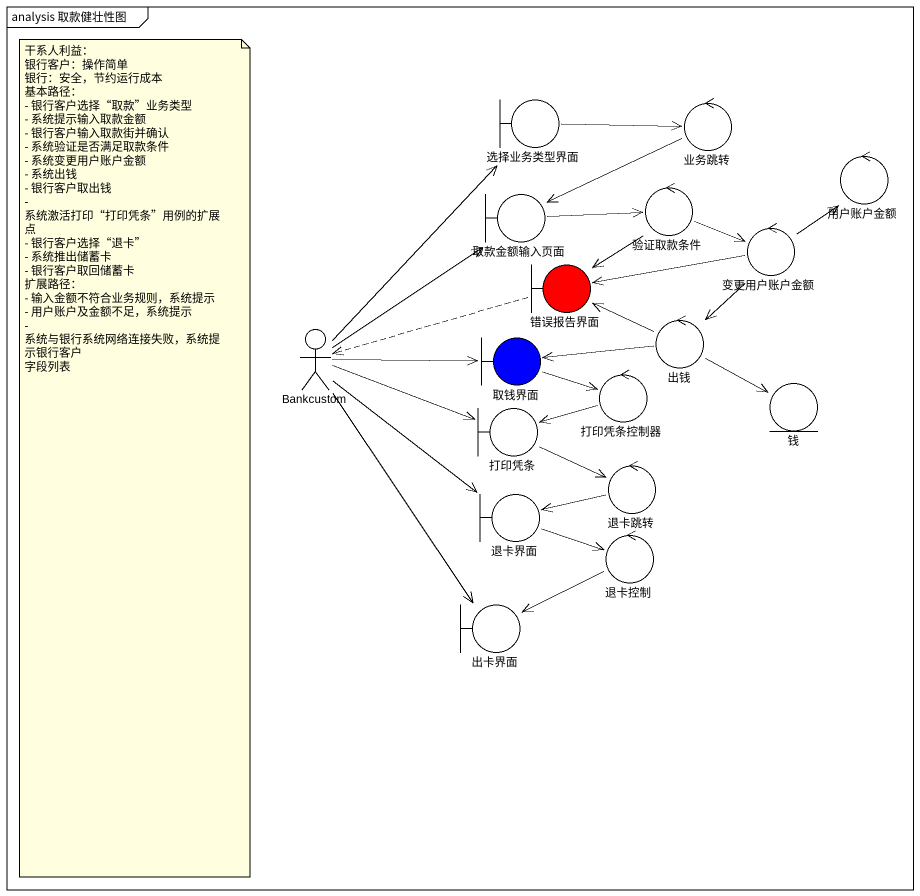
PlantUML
@startuml
mainframe analysis 取款健壮性图
boundary 选择业务类型界面
control 业务跳转
control 用户账户金额
boundary 取款金额输入页面
control 验证取款条件
boundary 错误报告界面 #FF0000
control 变更用户账户金额
control 出钱
actor Bankcustom
boundary 取钱界面 #0000FF
boundary 打印凭条
control 打印凭条控制器
entity 钱
control 退卡跳转
boundary 退卡界面
control 退卡控制
boundary 出卡界面
选择业务类型界面 -right-> 业务跳转
业务跳转 -left-> 取款金额输入页面
取款金额输入页面 -right-> 验证取款条件
验证取款条件 --> 错误报告界面
验证取款条件 -right-> 变更用户账户金额
错误报告界面 .left.> Bankcustom
变更用户账户金额 -up-> 用户账户金额
变更用户账户金额 -left-> 错误报告界面
变更用户账户金额 --> 出钱
出钱 -left-> 错误报告界面
出钱 -left-> 取钱界面
出钱 -right-> 钱
Bankcustom -up-> 选择业务类型界面
Bankcustom -up-> 取款金额输入页面
Bankcustom -right-> 取钱界面
Bankcustom -right-> 打印凭条
Bankcustom --> 退卡界面
Bankcustom --> 出卡界面
取钱界面 -right-> 打印凭条控制器
打印凭条 -right-> 退卡跳转
打印凭条控制器 -left-> 打印凭条
退卡跳转 -left-> 退卡界面
退卡界面 -right-> 退卡控制
退卡控制 -left-> 出卡界面
note as N1
  干系人利益：
  银行客户：操作简单
  银行：安全，节约运行成本
  基本路径：
  - 银行客户选择“取款”业务类型
  - 系统提示输入取款金额
  - 银行客户输入取款街并确认
  - 系统验证是否满足取款条件
  - 系统变更用户账户金额
  - 系统出钱
  - 银行客户取出钱
  - 系统激活打印“打印凭条”用例的扩展点
  - 银行客户选择“退卡”
  - 系统推出储蓄卡
  - 银行客户取回储蓄卡
  扩展路径：
  - 输入金额不符合业务规则，系统提示
  - 用户账户及金额不足，系统提示
  - 系统与银行系统网络连接失败，系统提示银行客户
  字段列表
end note
@enduml
